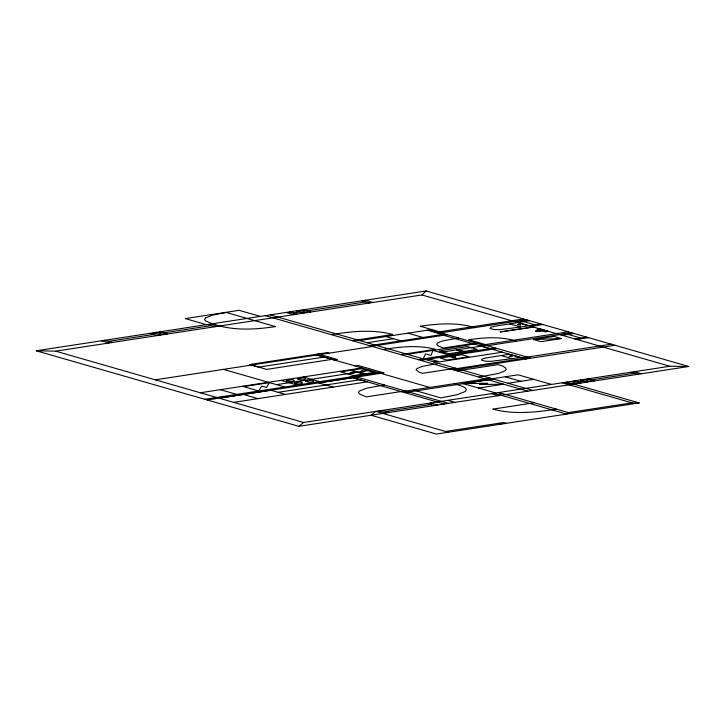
<?xml version="1.0" encoding="UTF-8"?>
<svg xmlns="http://www.w3.org/2000/svg" width="725" height="725" viewBox="0 0 725 725"><rect width="100%" height="100%" fill="white"/><g stroke="black" fill="none" stroke-linecap="round" stroke-linejoin="round"><path stroke-width="1.09" d="M432.988 350.42L430.895 355.422L425.557 353.891L423.128 358.857M269.374 382.592L266.537 387.494L261.643 386.09L258.78 390.983L242.44 386.28M36.25 350.791L55.698 351.172L421.95 294.948L426.146 290.942L688.75 366.487L298.854 426.336L36.25 350.791L426.146 290.942M568.255 331.823L479.098 345.544L489.937 348.607M298.854 426.336L303.594 422.485L669.855 366.261L688.75 366.487M566.732 382.093L639.196 402.937L631.928 402.855L568.436 412.597L566.615 414.075L494.151 393.231M352.803 373.049L351.072 372.904L352.486 373.103M363.198 371.454L361.467 371.309L362.881 371.508M452.871 357.026C450.587 358.585 460.275 356.772 453.433 356.936M108.614 341.366L153.464 334.479M163.46 332.947L211.256 325.607M293.244 313.019L300.177 311.958M307.001 310.907L365.636 301.908M331.098 334.597C351.407 331.425 372.605 329.087 392.742 334.497L352.323 340.696M359.6 340.587L430.079 329.784L482.787 344.946M367.104 342.744L393.358 338.711M435.236 332.467L523.441 318.928M437.954 333.255L526.16 319.707M515.729 321.927L527.546 320.115M517.777 322.516L529.594 320.695M369.614 345.671L445.059 334.089M371.789 346.296L447.243 334.714M155.313 379.827L372.469 346.496M324.102 357.081L258.707 367.122L251.539 365.056M520.532 327.011L499.416 329.703L493.752 329.513L489.991 328.434L490.934 327.265L494.35 326.313L517.813 322.625L528.697 325.761L520.532 327.011L509.639 323.876M529.114 325.779L540.932 323.957M531.153 326.359L542.971 324.546M383.017 349.532C400.227 346.822 418.198 344.728 435.281 349.314L400.726 354.625M458.581 337.986L443.31 340.804L439.667 341.964L437.483 343.142L436.758 344.339L437.474 345.544L443.283 348.018L476.017 342.998M533.011 326.893L500.141 331.941L533.691 327.093M332.041 359.364L266.682 369.397L249.645 364.503L327.093 352.613L328.996 353.166M537.896 329.63L540.696 329.204M543.723 330.074L535.422 331.262L538.403 331.552L544.457 330.292M544.738 331.597L547.502 331.171M407.396 354.335L474.204 344.085M440.111 352.432L481.264 346.106M571.527 332.766L487.418 345.671L479.143 345.499M560.18 334.714L571.998 332.902M533.564 339.554L554 336.418L561.368 338.539L540.932 341.674L533.564 339.554L561.368 338.539M562.219 335.303L574.046 333.482M200.254 392.76L361.956 367.938M418.126 359.627L494.939 347.837M243.528 386.597L269.455 382.619M420.572 360.334L497.386 348.544M276.56 384.649L370.131 370.285M574.78 338.91L586.597 337.098M576.828 339.499L588.646 337.687M433.677 361.893L437.492 361.313M502.407 352.196L439.413 361.866L429.336 358.966M204.794 399.276L378.296 372.641L354.77 365.907L357.951 365.418L383.86 372.868L207.241 399.983M438.788 363.37L422.494 366.333L416.848 368.599L416.132 369.759L418.95 372.124L422.467 373.33L455.699 368.228M219.095 398.179L270.933 390.222M278.201 392.307L360.062 379.746M511.977 358.657L490.87 361.349L485.197 361.159L481.436 360.071L482.388 358.902L485.804 357.951L509.258 354.262L520.151 357.398L511.977 358.657L501.093 355.522M522.172 357.878L611.284 344.203M233.667 402.366L367.358 381.839L352.776 377.653L318.565 382.9L333.147 387.096M451.883 369.342L523.695 358.322M525.281 358.775L530.283 358.005L484.146 344.737M454.122 369.986L615.045 345.281M457.312 370.901L498.22 364.621L502.706 366.161L505.388 367.675L506.286 369.17L505.379 370.647L498.193 373.529L478.826 377.091M384.286 384.939L366.306 388.274L359.346 391.065L358.476 392.488L359.337 393.929L366.279 396.883L405.103 390.929M401.668 391.745L490.191 378.16M492.329 378.758L518.076 374.807L551.544 384.422M488.161 379.782L463.239 383.607L495.827 392.977M404.668 392.606L493.19 379.021M508.071 383.28L533.836 379.329M478.618 388.029L503.549 384.205L479.298 384.522L487.771 383.226L463.266 383.616M385.754 411.438L430.795 404.523M577.517 382.002L583.806 381.033M590.757 379.963L634.457 373.257M534.271 402.765L492.819 409.136C513.581 414.709 535.44 412.38 556.383 409.127M445.531 431.466L503.712 422.53L506.431 423.318M639.196 402.937L436.441 434.058L371.055 415.253L375.795 411.401L448.258 432.245M378.233 372.65L383.86 372.868M573.819 384.132L562.192 382.791L631.928 402.855M316.934 355.023L354.888 365.889M523.686 321.61L535.023 324.873M568.128 334.397L580.689 338.004M421.95 294.948L669.855 366.261M540.95 330.5L536.998 329.368L539.772 328.942L548.381 331.416L545.608 331.842L541.684 330.718M540.08 330.636L540.823 330.845M634.33 371.717L641.408 373.756M630.922 372.242L638 374.272M474.63 327.618C457.022 322.136 438.181 323.631 420.201 326.232L442.295 332.585M516.427 341.221C501.029 336.228 484.472 337.46 468.703 339.753L488.632 345.49M365.228 300.286L372.858 302.488M361.82 300.812L369.451 303.005M427.324 330.192L442.332 334.515M441.425 334.651L525.933 358.957M587.214 378.948L594.301 380.987M583.67 379.492L590.893 381.504M580.263 380.018L587.35 382.048M407.93 333.165L422.929 337.478M573.973 380.978L581.051 383.017M570.566 381.504L577.644 383.543M303.186 309.811L310.808 312.004M299.769 310.336L307.4 312.529M385.863 336.554L400.871 340.859M296.362 310.862L303.993 313.055M433.024 350.411L448.757 354.915M450.651 355.685L454.466 356.782L451.738 357.208L447.923 356.111M289.429 311.922L297.051 314.115M286.022 312.448L293.643 314.641M505.198 376.782L520.94 381.305M270.226 314.877L532.83 390.422M265.223 315.638L527.827 391.192M260.284 316.399L239.159 310.318L185.256 318.592L206.38 324.673M568.436 412.597L498.7 392.533L501.238 395.27M491.396 393.657L498.474 395.696M454.231 383.679L462.342 386.289L465.414 388.02L466.429 389.733L465.396 391.409L457.194 394.708L440.791 397.898L413.223 389.968M318.202 353.981L337.451 359.518L334.27 360.008L315.022 354.471M210.848 323.984L218.479 326.178M380.797 373.339L429.78 387.431M207.441 324.51L215.062 326.703M447.769 400.354L454.847 402.393M354.335 376.32L448.394 403.381M350.248 376.946L444.307 404.006M430.659 402.982L437.737 405.021M498.428 423.346L501.147 424.125M427.252 403.499L434.329 405.538M159.645 331.851L167.267 334.044M156.228 332.367L163.859 334.569M153.057 332.857L160.687 335.05M303.258 376.973L319.507 381.649M149.649 333.382L157.271 335.575M280.992 380.398L297.241 385.066M382.211 410.413L389.298 412.452M378.803 410.939L385.881 412.978M223.427 369.369L284.735 387.005M104.799 340.27L112.429 342.463M101.391 340.786L109.022 342.979M270.914 390.213L285.505 394.409M243.328 394.454L257.901 398.65M220.309 389.678L236.649 394.382M55.698 351.172L303.594 422.485M286.411 380.67C294.876 383.969 298.7 377.426 286.411 380.67M294.522 382.999C302.987 386.307 306.811 379.755 294.522 382.999M297.603 378.948C306.059 382.256 309.883 375.704 297.603 378.948M305.714 381.287C314.17 384.585 317.994 378.042 305.714 381.287M205.483 317.949L204.613 319.372L205.474 320.812C227.124 331.243 252.191 330.083 275.373 326.603L226.263 312.466L212.416 315.167L205.483 317.949M536.255 330.908L538.467 331.533L536.255 330.899M459.387 350.229L457.33 350.202L459.387 350.229M455.128 357.271L453.08 357.244L455.128 357.271M353.9 372.94L350.293 372.895L353.9 372.94M364.294 371.345L360.697 371.3L364.294 371.345M460.157 350.238L456.56 350.193L460.157 350.238M518.991 324.465L517.614 324.673L520.722 324.963L518.991 324.465M539.971 329.503L539.327 329.458L539.971 329.503M545.961 331.225L545.463 331.298L545.979 331.252M467.38 346.577L439.123 350.918L448.884 353.728L477.15 349.387L467.38 346.577M461.743 350.737L459.016 351.154L462.831 352.25L465.559 351.833L461.743 350.737M350.411 370.357L340.696 371.853L353.673 375.577L363.379 374.091L350.411 370.357M361.113 368.699L351.398 370.194L364.376 373.928L374.091 372.433L361.113 368.699M461.997 354.724L440.229 358.068L447.153 360.062L468.921 356.718L461.997 354.724M363.089 373.022L360.361 373.447L364.167 374.544L366.895 374.118L363.089 373.022M510.445 356.102L509.068 356.319L512.176 356.6L510.445 356.102"/></g></svg>
